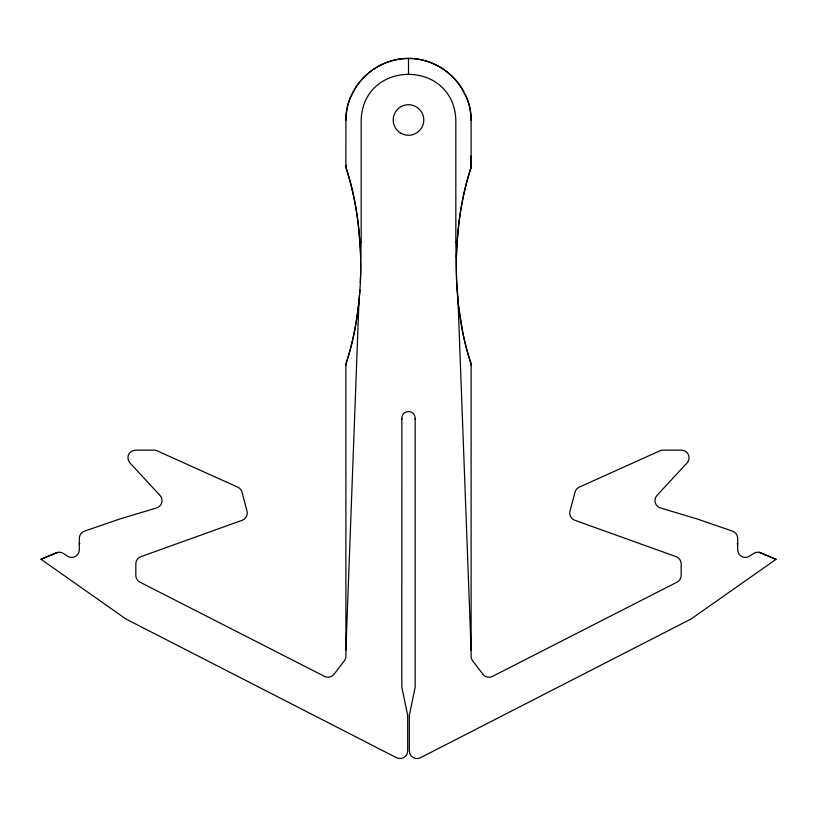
<?xml version="1.0" encoding="UTF-8"?>
<svg xmlns="http://www.w3.org/2000/svg" width="817" height="817" viewBox="0 0 817 817"><rect width="100%" height="100%" fill="white"/><g stroke="black" fill="none" stroke-linecap="round" stroke-linejoin="round"><path stroke-width="1.23" d="M457.581 235.47C459.562 212.88 463.637 190.412 470.725 168.843A7.639 7.639 0 0 0 471.113 166.433L471.103 120.283C471.634 87.041 441.517 57.925 408.5 58.426C375.483 57.925 345.366 87.041 345.897 120.283L345.887 165.218A15.288 15.288 0 0 0 346.643 169.946C353.536 191.301 357.519 213.523 359.449 235.847A354.721 354.721 0 0 1 360.317 282.611M458.429 304.772L456.601 280.874L455.825 242.404L455.825 120.283C453.956 59.069 363.044 59.069 361.175 120.283L361.175 242.404L359.95 242.404C361.89 272.469 360.195 302.831 354.272 332.386A199.46 140.984 -87.9 0 1 346.306 362.779A7.639 7.639 0 0 0 345.887 365.168L345.887 656.174A7.639 7.639 0 0 1 344.325 660.81L334.092 674.229A7.639 7.639 0 0 1 324.543 676.405L139.993 582.184A7.639 7.639 0 0 1 135.826 575.372L135.826 563.853A7.639 7.639 0 0 1 140.881 556.663L242.23 520.266A7.639 7.639 0 0 0 247.03 511.115L241.985 492.14A7.639 7.639 0 0 0 237.737 487.136L157.038 450.8A7.639 7.639 0 0 0 153.902 450.126L135.571 450.126A7.639 7.639 0 0 0 129.964 462.953L160.02 495.429A7.639 7.639 0 0 1 156.466 507.99L119.885 518.958L84.314 531.203A7.639 7.639 0 0 0 79.31 538.372L79.31 549.77A7.639 7.639 0 0 1 67.474 556.163L63.379 553.487A7.639 7.639 0 0 0 56.25 552.823L40.911 559.216L125.461 618.673A7.639 7.639 0 0 0 126.359 619.225L396.562 757.737A7.639 7.639 0 0 0 407.683 750.935L407.683 716.152A7.639 7.639 0 0 0 407.53 714.589L401.964 687.853A7.639 7.639 0 0 1 401.811 686.3L401.841 419.244A7.639 7.639 0 0 0 401.821 418.702A6.689 6.689 0 0 1 408.5 411.523A6.689 6.689 0 0 1 415.179 418.702L415.189 686.3A7.639 7.639 0 0 1 415.036 687.853L409.47 714.589A7.639 7.639 0 0 0 409.317 716.152L409.317 750.935A7.639 7.639 0 0 0 420.438 757.737L690.631 619.225A7.639 7.639 0 0 0 691.539 618.673L776.15 559.236L760.75 552.823A7.639 7.639 0 0 0 753.621 553.487L749.526 556.163A7.639 7.639 0 0 1 737.69 549.77L737.69 538.372A7.639 7.639 0 0 0 732.686 531.203L697.115 518.958L660.534 507.99A7.639 7.639 0 0 1 656.98 495.429L687.036 462.953A7.639 7.639 0 0 0 681.429 450.126L663.098 450.126A7.639 7.639 0 0 0 659.962 450.8L579.263 487.136A7.639 7.639 0 0 0 575.015 492.14L569.97 511.115A7.639 7.639 0 0 0 574.77 520.266L676.119 556.663A7.639 7.639 0 0 1 681.174 563.853L681.174 575.372A7.639 7.639 0 0 1 677.007 582.184L492.457 676.405A7.639 7.639 0 0 1 482.908 674.229L472.675 660.81A7.639 7.639 0 0 1 471.113 656.174L471.113 365.168A7.639 7.639 0 0 0 470.725 362.768A199.46 140.984 87.9 0 1 462.759 332.376L458.541 305.772M471.113 156.098L471.113 166.433A5.678 4.014 90 0 1 470.715 168.843M456.386 257.365L457.05 242.404L455.825 242.404M345.887 650.342L358.99 300.779M360.614 257.365L361.175 242.404M359.419 296.142C357.438 318.732 353.363 341.2 346.275 362.768A5.535 3.911 -87.9 0 0 345.887 365.168M41.064 559.39L49.469 555.826M50.521 555.386L57.456 552.435M79.31 543.959L79.923 543.724L79.31 543.724M737.69 543.724L737.077 543.724L737.69 543.959M759.616 552.455L759.085 552.343L766.469 555.386M767.531 555.826L775.936 559.39M466.711 97.907L460.9 86.827L457.101 81.669A63.644 63.644 0 0 0 408.5 58.456A63.655 63.655 0 0 0 360.021 81.486L356.232 86.612L350.391 97.642A61.03 61.03 0 0 0 345.887 120.283M457.581 296.142C459.562 318.732 463.637 341.2 470.725 362.768A5.535 3.911 87.9 0 1 471.113 365.168M401.821 418.702L401.841 419.244M458.01 300.779L471.113 650.342M408.5 58.426L408.5 73.704M467.15 99.041A61.009 61.009 0 0 1 471.113 120.62M457.581 296.142A354.68 354.68 0 0 1 457.581 235.47M415.159 419.244A7.639 7.639 0 0 1 415.179 418.702M359.888 289.964A354.721 354.721 0 0 1 359.419 296.142M457.285 242.424A223.398 157.957 -90 0 1 470.541 168.731M346.817 169.844A223.981 158.365 90 0 1 359.735 242.424M346.653 169.946A11.336 8.017 -90 0 1 345.887 165.218M400.31 132.905A15.288 15.288 0 0 0 423.768 120.64A15.288 15.288 0 0 0 401.413 106.455A15.288 15.288 0 0 0 400.31 132.905"/></g></svg>
